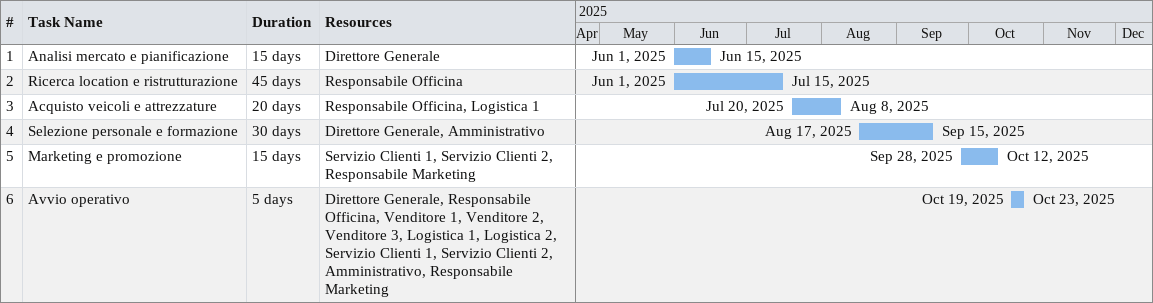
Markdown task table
| ID | Task | Duration | Start | Finish | Resources |
|---|---|---|---|---|---|
| 1 | Analisi mercato e pianificazione | 15d | 2025-06-01 | 2025-06-15 | Direttore Generale |
| 2 | Ricerca location e ristrutturazione | 45d | 2025-06-01 | 2025-07-15 | Responsabile Officina |
| 3 | Acquisto veicoli e attrezzature | 20d | 2025-07-20 | 2025-08-08 | Responsabile Officina, Logistica 1 |
| 4 | Selezione personale e formazione | 30d | 2025-08-17 | 2025-09-15 | Direttore Generale, Amministrativo |
| 5 | Marketing e promozione | 15d | 2025-09-28 | 2025-10-12 | Servizio Clienti 1, Servizio Clienti 2, Responsabile Marketing |
| 6 | Avvio operativo | 5d | 2025-10-19 | 2025-10-23 | Direttore Generale, Responsabile Officina, Venditore 1, Venditore 2, Venditore 3, Logistica 1, Logistica 2, Servizio Clienti 1, Servizio Clienti 2, Amministrativo, Responsabile Marketing |
